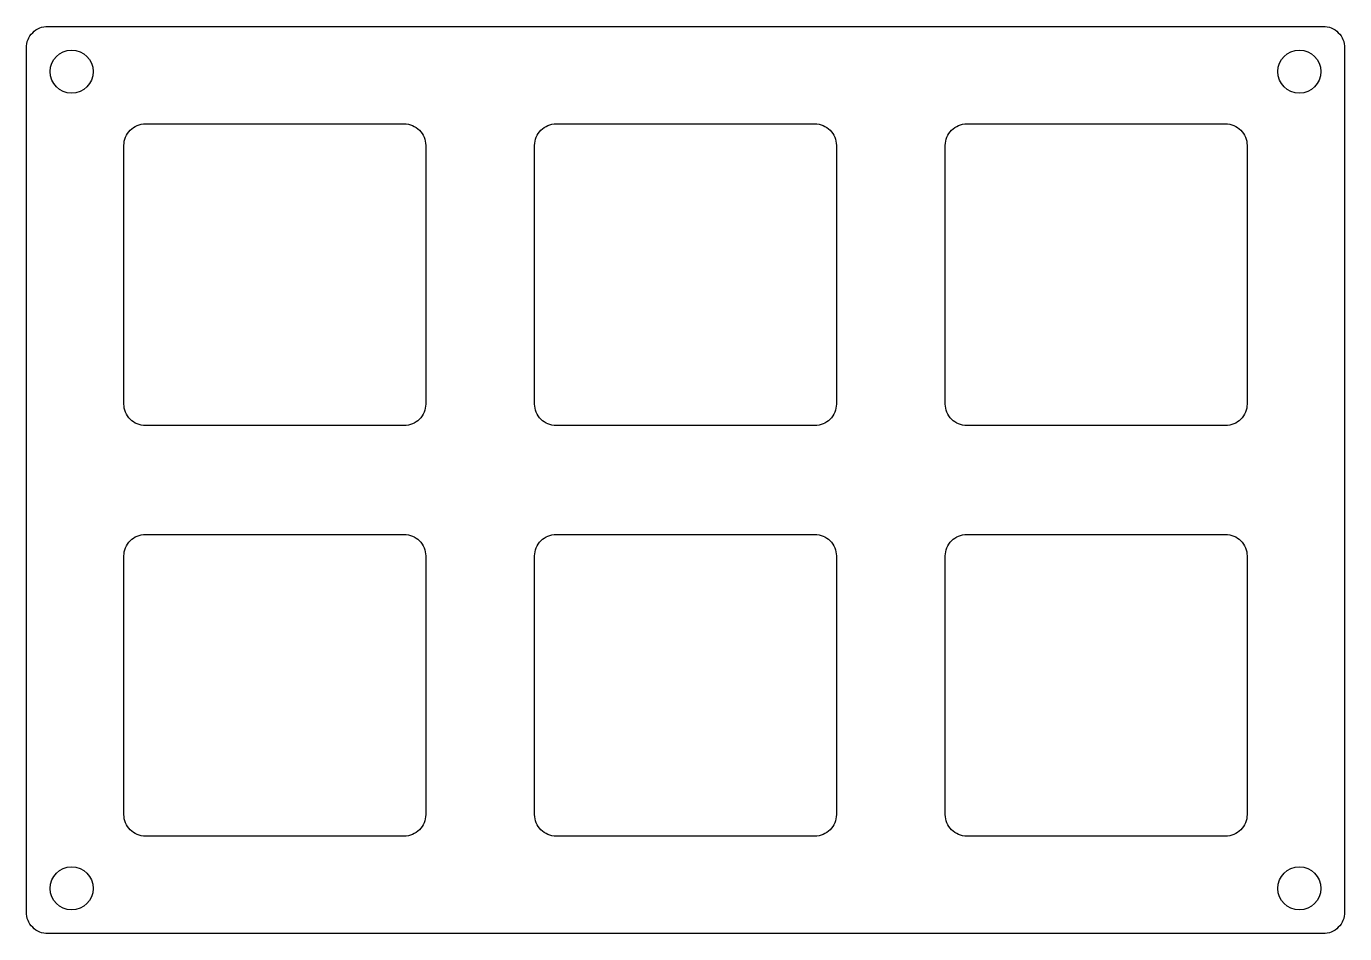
# Model space of a CAD drawing. Header units: millimetres. Extents: x -30.6 to 30.6, y -21.1 to 21.1.
import ezdxf

# ---------------------------------------------------------------- set-up
doc = ezdxf.new("R2010")
doc.units = ezdxf.units.MM
doc.layers.get('0').update_dxf_attribs({"linetype": 'CONTINUOUS'})

msp = doc.modelspace()

# ---------------------------------------------------------------- linework, layer by layer
for points in [[(30.575, -20.05, -0.414214), (29.575, -21.05), (-29.575, -21.05, -0.414214), (-30.575, -20.05), (-30.575, 20.05, -0.414214), (-29.575, 21.05), (29.575, 21.05, -0.414214), (30.575, 20.05)], [(-12.05, 3.525, -0.414214), (-13.05, 2.525), (-25.05, 2.525, -0.414214), (-26.05, 3.525), (-26.05, 15.525, -0.414214), (-25.05, 16.525), (-13.05, 16.525, -0.414214), (-12.05, 15.525)], [(7, 3.525, -0.414214), (6, 2.525), (-6, 2.525, -0.414214), (-7, 3.525), (-7, 15.525, -0.414214), (-6, 16.525), (6, 16.525, -0.414214), (7, 15.525)], [(26.05, 3.525, -0.414214), (25.05, 2.525), (13.05, 2.525, -0.414214), (12.05, 3.525), (12.05, 15.525, -0.414214), (13.05, 16.525), (25.05, 16.525, -0.414214), (26.05, 15.525)], [(-12.05, -15.525, -0.414214), (-13.05, -16.525), (-25.05, -16.525, -0.414214), (-26.05, -15.525), (-26.05, -3.525, -0.414214), (-25.05, -2.525), (-13.05, -2.525, -0.414214), (-12.05, -3.525)], [(7, -15.525, -0.414214), (6, -16.525), (-6, -16.525, -0.414214), (-7, -15.525), (-7, -3.525, -0.414214), (-6, -2.525), (6, -2.525, -0.414214), (7, -3.525)], [(13.05, -16.525, -0.414214), (12.05, -15.525), (12.05, -3.525, -0.414214), (13.05, -2.525), (25.05, -2.525, -0.414214), (26.05, -3.525), (26.05, -15.525, -0.414214), (25.05, -16.525)]]:
    msp.add_lwpolyline(points, format="xyb", close=True)
for centre in [(-28.475, 18.95), (28.475, 18.95), (-28.475, -18.95), (28.475, -18.95)]:
    msp.add_circle(centre, 1)

doc.saveas('drawing.dxf')
